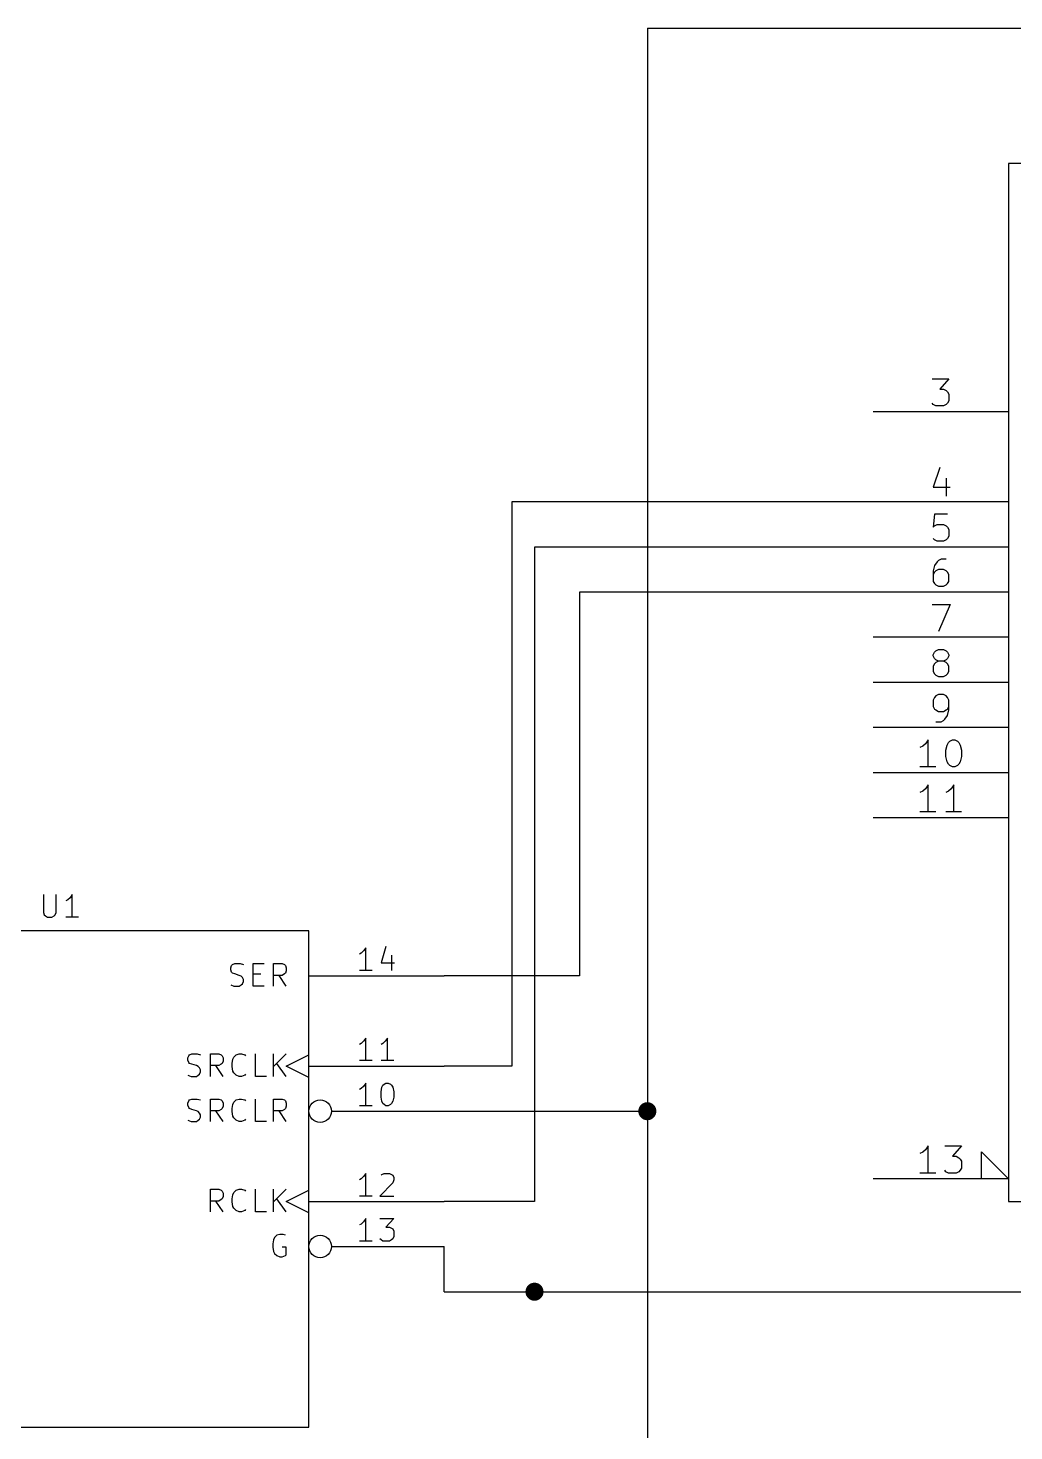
# Model space of a CAD drawing. Extents: x 10 to 269, y -206 to -10.
# Drawn here: x 139.1 to 194.6, y -138.6 to -59.7 of the extents above; entities that cross this region are included whole.
import ezdxf

# ---------------------------------------------------------------- set-up
doc = ezdxf.new("R2010")
doc.units = 0
doc.header["$MEASUREMENT"] = 0
doc.layers.add('BLACK', color=7, linetype='CONTINUOUS')

msp = doc.modelspace()

# ---------------------------------------------------------------- linework, layer by layer
at = {"layer": 'Black'}
for p, q in [((194.31, -67.31), (194.31, -125.73)), ((214.63, -67.31), (194.31, -67.31)), ((190.017, -79.4258), (190.957, -79.4258)), ((190.957, -79.4258), (190.449, -80.01)), ((190.449, -80.01), (190.652, -80.01)), ((190.652, -80.01), (190.805, -80.0862)), ((190.805, -80.0862), (190.881, -80.1624)), ((190.881, -80.1624), (190.957, -80.2894)), ((190.957, -80.2894), (190.957, -80.6704)), ((194.31, -81.28), (186.69, -81.28)), ((190.068, -80.8736), (190.017, -80.7974)), ((190.221, -80.9498), (190.068, -80.8736)), ((190.652, -80.9498), (190.221, -80.9498)), ((190.805, -80.8736), (190.652, -80.9498)), ((190.881, -80.7974), (190.805, -80.8736)), ((190.957, -80.6704), (190.881, -80.7974)), ((190.449, -84.4296), (190.068, -85.5218)), ((190.805, -85.0138), (190.805, -86.0298)), ((190.068, -85.5218), (191.033, -85.5218)), ((194.31, -86.36), (186.69, -86.36)), ((190.144, -87.0458), (190.068, -87.7824)), ((190.881, -87.0458), (190.144, -87.0458)), ((190.144, -87.7062), (190.297, -87.63)), ((190.297, -87.63), (190.652, -87.63)), ((190.652, -87.63), (190.805, -87.7062)), ((190.068, -87.7824), (190.144, -87.7062)), ((190.144, -88.4936), (190.068, -88.4174)), ((190.805, -87.7062), (190.881, -87.7824)), ((190.881, -88.4174), (190.805, -88.4936)), ((190.881, -87.7824), (190.957, -87.9094)), ((190.957, -88.2904), (190.881, -88.4174)), ((190.957, -87.9094), (190.957, -88.2904)), ((194.31, -88.9), (186.69, -88.9)), ((190.297, -88.5698), (190.144, -88.4936)), ((190.652, -88.5698), (190.297, -88.5698)), ((190.805, -88.4936), (190.652, -88.5698)), ((190.144, -89.9414), (190.068, -90.2462)), ((190.297, -89.7382), (190.144, -89.9414)), ((190.373, -89.662), (190.297, -89.7382)), ((190.525, -89.5858), (190.373, -89.662)), ((190.805, -89.5858), (190.525, -89.5858)), ((190.068, -90.2462), (190.068, -90.8304)), ((190.144, -90.3224), (190.068, -90.4494)), ((190.221, -90.2462), (190.144, -90.3224)), ((190.373, -90.17), (190.221, -90.2462)), ((190.652, -90.17), (190.373, -90.17)), ((190.805, -90.2462), (190.652, -90.17)), ((190.881, -90.3224), (190.805, -90.2462)), ((190.957, -90.4494), (190.881, -90.3224)), ((190.957, -90.8304), (190.957, -90.4494)), ((194.31, -91.44), (186.69, -91.44)), ((190.068, -90.8304), (190.144, -90.9574)), ((190.144, -90.9574), (190.221, -91.0336)), ((190.221, -91.0336), (190.373, -91.1098)), ((190.373, -91.1098), (190.652, -91.1098)), ((190.652, -91.1098), (190.805, -91.0336)), ((190.805, -91.0336), (190.881, -90.9574)), ((190.881, -90.9574), (190.957, -90.8304)), ((190.017, -92.1258), (191.033, -92.1258)), ((191.033, -92.1258), (190.373, -93.6498)), ((194.31, -93.98), (186.69, -93.98)), ((190.144, -94.8182), (190.221, -94.742)), ((190.221, -94.742), (190.373, -94.6658)), ((190.373, -94.6658), (190.652, -94.6658)), ((190.652, -94.6658), (190.805, -94.742)), ((190.805, -94.742), (190.881, -94.8182)), ((190.068, -94.9706), (190.144, -94.8182)), ((190.068, -95.0214), (190.068, -94.9706)), ((190.144, -95.1738), (190.068, -95.0214)), ((190.144, -95.4786), (190.068, -95.6056)), ((190.221, -95.25), (190.144, -95.1738)), ((190.221, -95.4024), (190.144, -95.4786)), ((190.373, -95.3262), (190.221, -95.25)), ((190.373, -95.3262), (190.221, -95.4024)), ((190.652, -95.3262), (190.373, -95.3262)), ((190.805, -95.25), (190.652, -95.3262)), ((190.805, -95.4024), (190.652, -95.3262)), ((190.881, -95.1738), (190.805, -95.25)), ((190.881, -95.4786), (190.805, -95.4024)), ((190.881, -94.8182), (190.957, -94.9706)), ((190.957, -95.0214), (190.881, -95.1738)), ((190.957, -95.6056), (190.881, -95.4786)), ((190.957, -94.9706), (190.957, -95.0214)), ((190.068, -95.6056), (190.068, -95.9104)), ((190.068, -95.9104), (190.144, -96.0374)), ((190.144, -96.0374), (190.221, -96.1136)), ((190.221, -96.1136), (190.373, -96.1898)), ((190.373, -96.1898), (190.652, -96.1898)), ((190.652, -96.1898), (190.805, -96.1136)), ((190.805, -96.1136), (190.881, -96.0374)), ((190.881, -96.0374), (190.957, -95.9104)), ((190.957, -95.9104), (190.957, -95.6056)), ((194.31, -96.52), (186.69, -96.52)), ((190.144, -97.3582), (190.068, -97.5106)), ((190.068, -97.5106), (190.068, -97.8662)), ((190.068, -97.8662), (190.144, -98.0186)), ((190.221, -97.282), (190.144, -97.3582)), ((190.373, -97.2058), (190.221, -97.282)), ((190.652, -97.2058), (190.373, -97.2058)), ((190.805, -97.282), (190.652, -97.2058)), ((190.881, -97.3582), (190.805, -97.282)), ((190.957, -97.5106), (190.881, -97.3582)), ((190.881, -98.0186), (190.957, -97.8662)), ((190.957, -98.0694), (190.957, -97.5106)), ((190.144, -98.0186), (190.221, -98.0694)), ((190.221, -98.0694), (190.373, -98.1456)), ((190.373, -98.1456), (190.652, -98.1456)), ((190.525, -98.7298), (190.652, -98.6536)), ((190.652, -98.1456), (190.805, -98.0694)), ((190.652, -98.6536), (190.729, -98.5774)), ((190.729, -98.5774), (190.881, -98.3742)), ((190.805, -98.0694), (190.881, -98.0186)), ((190.881, -98.3742), (190.957, -98.0694)), ((194.31, -99.06), (186.69, -99.06)), ((190.221, -98.7298), (190.525, -98.7298)), ((189.484, -100.101), (189.332, -100.178)), ((189.636, -99.9744), (189.484, -100.101)), ((189.789, -99.7458), (189.636, -99.9744)), ((189.789, -101.27), (189.789, -99.7458)), ((190.779, -100.33), (190.856, -100.051)), ((190.856, -100.051), (190.932, -99.8982)), ((190.932, -99.8982), (191.008, -99.822)), ((191.008, -99.822), (191.16, -99.7458)), ((191.16, -99.7458), (191.287, -99.7458)), ((191.287, -99.7458), (191.44, -99.822)), ((191.44, -99.822), (191.516, -99.8982)), ((191.516, -99.8982), (191.592, -100.051)), ((191.592, -100.051), (191.668, -100.33)), ((190.779, -100.686), (190.779, -100.33)), ((190.856, -100.99), (190.779, -100.686)), ((190.932, -101.117), (190.856, -100.99)), ((191.592, -100.99), (191.516, -101.117)), ((191.668, -100.686), (191.592, -100.99)), ((191.668, -100.33), (191.668, -100.686)), ((194.31, -101.6), (186.69, -101.6)), ((190.221, -101.27), (189.332, -101.27)), ((191.008, -101.194), (190.932, -101.117)), ((191.16, -101.27), (191.008, -101.194)), ((191.287, -101.27), (191.16, -101.27)), ((191.44, -101.194), (191.287, -101.27)), ((191.516, -101.117), (191.44, -101.194)), ((189.484, -102.641), (189.332, -102.718)), ((189.636, -102.514), (189.484, -102.641)), ((189.789, -102.286), (189.636, -102.514)), ((189.789, -103.81), (189.789, -102.286)), ((190.932, -102.641), (190.779, -102.718)), ((191.084, -102.514), (190.932, -102.641)), ((191.237, -102.286), (191.084, -102.514)), ((191.237, -103.81), (191.237, -102.286)), ((194.31, -104.14), (186.69, -104.14)), ((190.221, -103.81), (189.332, -103.81)), ((191.668, -103.81), (190.779, -103.81)), ((154.94, -110.49), (134.62, -110.49)), ((154.94, -138.43), (154.94, -110.49)), ((157.886, -111.76), (157.785, -111.811)), ((158.013, -111.633), (157.886, -111.76)), ((158.14, -111.455), (158.013, -111.633)), ((158.14, -112.725), (158.14, -111.455)), ((159.283, -111.379), (159.004, -112.293)), ((159.588, -111.862), (159.588, -112.725)), ((158.496, -112.725), (157.785, -112.725)), ((159.004, -112.293), (159.766, -112.293)), ((154.94, -113.03), (162.56, -113.03)), ((157.886, -116.84), (157.785, -116.891)), ((158.013, -116.713), (157.886, -116.84)), ((158.14, -116.535), (158.013, -116.713)), ((158.14, -117.805), (158.14, -116.535)), ((159.106, -116.84), (159.004, -116.891)), ((159.233, -116.713), (159.106, -116.84)), ((159.36, -116.535), (159.233, -116.713)), ((159.36, -117.805), (159.36, -116.535)), ((153.67, -118.11), (154.94, -117.475)), ((154.94, -118.745), (153.67, -118.11)), ((154.94, -118.11), (162.56, -118.11)), ((158.496, -117.805), (157.785, -117.805)), ((159.715, -117.805), (159.004, -117.805)), ((158.14, -119.075), (158.013, -119.253)), ((158.14, -120.345), (158.14, -119.075)), ((159.055, -119.304), (159.106, -119.177)), ((159.106, -119.177), (159.182, -119.126)), ((159.182, -119.126), (159.283, -119.075)), ((159.283, -119.075), (159.41, -119.075)), ((159.41, -119.075), (159.537, -119.126)), ((159.537, -119.126), (159.588, -119.177)), ((159.588, -119.177), (159.664, -119.304)), ((157.886, -119.38), (157.785, -119.431)), ((158.013, -119.253), (157.886, -119.38)), ((159.004, -119.558), (159.055, -119.304)), ((159.004, -119.863), (159.004, -119.558)), ((159.055, -120.091), (159.004, -119.863)), ((159.664, -119.304), (159.715, -119.558)), ((159.715, -119.863), (159.664, -120.091)), ((159.715, -119.558), (159.715, -119.863)), ((156.21, -120.65), (162.56, -120.65)), ((158.496, -120.345), (157.785, -120.345)), ((159.106, -120.218), (159.055, -120.091)), ((159.182, -120.269), (159.106, -120.218)), ((159.283, -120.345), (159.182, -120.269)), ((159.41, -120.345), (159.283, -120.345)), ((159.537, -120.269), (159.41, -120.345)), ((159.588, -120.218), (159.537, -120.269)), ((159.664, -120.091), (159.588, -120.218)), ((189.484, -122.961), (189.332, -123.038)), ((189.636, -122.834), (189.484, -122.961)), ((189.789, -122.606), (189.636, -122.834)), ((189.789, -124.13), (189.789, -122.606)), ((190.729, -122.606), (191.668, -122.606)), ((191.668, -122.606), (191.16, -123.19)), ((192.786, -124.46), (192.786, -122.936)), ((192.786, -122.936), (194.31, -124.46)), ((191.16, -123.19), (191.364, -123.19)), ((191.364, -123.19), (191.516, -123.266)), ((191.516, -123.266), (191.592, -123.342)), ((191.592, -123.342), (191.668, -123.469)), ((191.668, -123.85), (191.592, -123.977)), ((191.668, -123.469), (191.668, -123.85)), ((157.886, -124.46), (157.785, -124.511)), ((158.013, -124.333), (157.886, -124.46)), ((158.14, -124.155), (158.013, -124.333)), ((158.14, -125.425), (158.14, -124.155)), ((159.664, -124.689), (158.928, -125.425)), ((159.004, -124.257), (159.055, -124.206)), ((159.055, -124.206), (159.182, -124.155)), ((159.182, -124.155), (159.487, -124.155)), ((159.487, -124.155), (159.588, -124.206)), ((159.588, -124.206), (159.664, -124.257)), ((159.664, -124.257), (159.715, -124.384)), ((159.715, -124.511), (159.664, -124.689)), ((159.715, -124.384), (159.715, -124.511)), ((194.31, -124.46), (186.69, -124.46)), ((190.221, -124.13), (189.332, -124.13)), ((190.779, -124.054), (190.729, -123.977)), ((190.932, -124.13), (190.779, -124.054)), ((191.364, -124.13), (190.932, -124.13)), ((191.516, -124.054), (191.364, -124.13)), ((191.592, -123.977), (191.516, -124.054)), ((153.67, -125.73), (154.94, -125.095)), ((158.496, -125.425), (157.785, -125.425)), ((158.928, -125.425), (159.715, -125.425)), ((154.94, -126.365), (153.67, -125.73)), ((154.94, -125.73), (162.56, -125.73)), ((194.31, -125.73), (214.63, -125.73)), ((157.886, -127), (157.785, -127.051)), ((158.013, -126.873), (157.886, -127)), ((158.14, -126.695), (158.013, -126.873)), ((158.14, -127.965), (158.14, -126.695)), ((158.928, -126.695), (159.715, -126.695)), ((159.715, -126.695), (159.283, -127.178)), ((159.004, -127.889), (158.928, -127.838)), ((159.106, -127.965), (159.004, -127.889)), ((159.283, -127.178), (159.487, -127.178)), ((159.487, -127.178), (159.588, -127.229)), ((159.588, -127.889), (159.487, -127.965)), ((159.588, -127.229), (159.664, -127.279)), ((159.664, -127.838), (159.588, -127.889)), ((159.664, -127.279), (159.715, -127.406)), ((159.715, -127.711), (159.664, -127.838)), ((159.715, -127.406), (159.715, -127.711)), ((156.21, -128.27), (162.56, -128.27)), ((158.496, -127.965), (157.785, -127.965)), ((159.487, -127.965), (159.106, -127.965)), ((134.62, -138.43), (154.94, -138.43))]:
    msp.add_line(p, q, dxfattribs=at)
for centre in [(155.575, -120.65), (155.575, -128.27)]:
    msp.add_circle(centre, 0.635, dxfattribs=at)
at = {"layer": 'Blue 4'}
for p, q in [((173.99, -59.69), (173.99, -146.05)), ((173.99, -59.69), (204.47, -59.69)), ((186.69, -86.36), (166.37, -86.36)), ((166.37, -86.36), (166.37, -118.11)), ((186.69, -88.9), (167.64, -88.9)), ((167.64, -88.9), (167.64, -125.73)), ((186.69, -91.44), (170.18, -91.44)), ((170.18, -91.44), (170.18, -113.03)), ((170.18, -113.03), (162.56, -113.03)), ((166.37, -118.11), (162.56, -118.11)), ((162.56, -120.65), (173.99, -120.65)), ((167.64, -125.73), (162.56, -125.73)), ((162.56, -130.81), (162.56, -128.27)), ((162.56, -130.81), (204.47, -130.81))]:
    msp.add_line(p, q, dxfattribs=at)
at = {"layer": 'Blue 4', "const_width": 0.508}
for points in [[(173.736, -120.65, 1), (174.244, -120.65, 1)], [(167.386, -130.81, 1), (167.894, -130.81, 1)]]:
    msp.add_lwpolyline(points, format="xyb", close=True, dxfattribs=at)
at = {"layer": 'Gray 1'}
for p, q in [((140.005, -108.458), (140.005, -109.474)), ((140.716, -109.474), (140.716, -108.458)), ((141.376, -108.763), (141.275, -108.814)), ((141.503, -108.636), (141.376, -108.763)), ((141.63, -108.458), (141.503, -108.636)), ((141.63, -109.728), (141.63, -108.458)), ((140.005, -109.474), (140.056, -109.601)), ((140.056, -109.601), (140.132, -109.652)), ((140.132, -109.652), (140.233, -109.728)), ((140.233, -109.728), (140.487, -109.728)), ((140.487, -109.728), (140.614, -109.652)), ((140.614, -109.652), (140.665, -109.601)), ((140.665, -109.601), (140.716, -109.474)), ((141.986, -109.728), (141.275, -109.728)), ((150.546, -112.573), (150.597, -112.446)), ((150.546, -112.7), (150.546, -112.573)), ((150.597, -112.827), (150.546, -112.7)), ((150.597, -112.446), (150.647, -112.395)), ((150.647, -112.878), (150.597, -112.827)), ((150.647, -112.395), (150.774, -112.344)), ((150.774, -112.928), (150.647, -112.878)), ((150.774, -112.344), (151.079, -112.344)), ((151.079, -112.344), (151.257, -112.395)), ((151.816, -113.614), (151.816, -112.344)), ((151.816, -112.344), (152.425, -112.344)), ((152.959, -113.614), (152.959, -112.344)), ((152.959, -112.344), (153.441, -112.344)), ((153.441, -112.344), (153.568, -112.395)), ((153.568, -112.395), (153.619, -112.446)), ((153.619, -112.878), (153.568, -112.928)), ((153.619, -112.446), (153.67, -112.573)), ((153.67, -112.751), (153.619, -112.878)), ((153.67, -112.573), (153.67, -112.751)), ((150.546, -113.538), (150.724, -113.614)), ((150.724, -113.614), (151.028, -113.614)), ((151.028, -113.005), (150.774, -112.928)), ((151.13, -113.055), (151.028, -113.005)), ((151.028, -113.614), (151.13, -113.538)), ((151.206, -113.132), (151.13, -113.055)), ((151.13, -113.538), (151.206, -113.487)), ((151.257, -113.233), (151.206, -113.132)), ((151.206, -113.487), (151.257, -113.36)), ((151.257, -113.36), (151.257, -113.233)), ((151.816, -112.928), (152.248, -112.928)), ((152.425, -113.614), (151.816, -113.614)), ((153.441, -113.005), (152.959, -113.005)), ((153.67, -113.614), (153.264, -113.005)), ((153.568, -112.928), (153.441, -113.005)), ((148.133, -117.653), (148.184, -117.526)), ((148.184, -117.526), (148.234, -117.475)), ((148.234, -117.475), (148.361, -117.424)), ((148.361, -117.424), (148.666, -117.424)), ((148.666, -117.424), (148.844, -117.475)), ((149.403, -118.694), (149.403, -117.424)), ((149.403, -117.424), (149.885, -117.424)), ((149.885, -117.424), (150.012, -117.475)), ((150.012, -117.475), (150.063, -117.526)), ((150.063, -117.526), (150.114, -117.653)), ((150.673, -117.729), (150.724, -117.602)), ((150.724, -117.602), (150.851, -117.475)), ((150.851, -117.475), (151.028, -117.424)), ((151.028, -117.424), (151.155, -117.424)), ((151.155, -117.424), (151.333, -117.475)), ((151.333, -117.475), (151.384, -117.526)), ((151.943, -118.694), (151.943, -117.424)), ((152.959, -118.694), (152.959, -117.424)), ((153.67, -117.424), (152.959, -118.135)), ((148.133, -117.78), (148.133, -117.653)), ((148.184, -117.907), (148.133, -117.78)), ((148.234, -117.958), (148.184, -117.907)), ((148.361, -118.008), (148.234, -117.958)), ((148.615, -118.085), (148.361, -118.008)), ((148.717, -118.135), (148.615, -118.085)), ((148.793, -118.212), (148.717, -118.135)), ((148.844, -118.313), (148.793, -118.212)), ((148.844, -118.44), (148.844, -118.313)), ((149.885, -118.085), (149.403, -118.085)), ((150.114, -118.694), (149.708, -118.085)), ((150.012, -118.008), (149.885, -118.085)), ((150.063, -117.958), (150.012, -118.008)), ((150.114, -117.831), (150.063, -117.958)), ((150.114, -117.653), (150.114, -117.831)), ((150.622, -117.958), (150.673, -117.729)), ((150.622, -118.135), (150.622, -117.958)), ((150.673, -118.389), (150.622, -118.135)), ((150.724, -118.491), (150.673, -118.389)), ((153.67, -118.694), (153.137, -117.958)), ((148.133, -118.618), (148.311, -118.694)), ((148.311, -118.694), (148.615, -118.694)), ((148.615, -118.694), (148.717, -118.618)), ((148.717, -118.618), (148.793, -118.567)), ((148.793, -118.567), (148.844, -118.44)), ((150.851, -118.618), (150.724, -118.491)), ((151.028, -118.694), (150.851, -118.618)), ((151.155, -118.694), (151.028, -118.694)), ((151.333, -118.618), (151.155, -118.694)), ((151.384, -118.567), (151.333, -118.618)), ((152.552, -118.694), (151.943, -118.694)), ((148.234, -120.015), (148.361, -119.964)), ((148.361, -119.964), (148.666, -119.964)), ((148.666, -119.964), (148.844, -120.015)), ((149.403, -121.234), (149.403, -119.964)), ((149.403, -119.964), (149.885, -119.964)), ((149.885, -119.964), (150.012, -120.015)), ((150.851, -120.015), (151.028, -119.964)), ((151.028, -119.964), (151.155, -119.964)), ((151.155, -119.964), (151.333, -120.015)), ((151.943, -121.234), (151.943, -119.964)), ((152.959, -121.234), (152.959, -119.964)), ((152.959, -119.964), (153.441, -119.964)), ((153.441, -119.964), (153.568, -120.015)), ((148.133, -120.193), (148.184, -120.066)), ((148.133, -120.32), (148.133, -120.193)), ((148.184, -120.447), (148.133, -120.32)), ((148.184, -120.066), (148.234, -120.015)), ((148.234, -120.498), (148.184, -120.447)), ((148.361, -120.548), (148.234, -120.498)), ((148.615, -120.625), (148.361, -120.548)), ((148.717, -120.675), (148.615, -120.625)), ((148.793, -120.752), (148.717, -120.675)), ((148.844, -120.853), (148.793, -120.752)), ((149.885, -120.625), (149.403, -120.625)), ((150.114, -121.234), (149.708, -120.625)), ((150.012, -120.548), (149.885, -120.625)), ((150.012, -120.015), (150.063, -120.066)), ((150.063, -120.498), (150.012, -120.548)), ((150.063, -120.066), (150.114, -120.193)), ((150.114, -120.371), (150.063, -120.498)), ((150.114, -120.193), (150.114, -120.371)), ((150.622, -120.498), (150.673, -120.269)), ((150.622, -120.675), (150.622, -120.498)), ((150.673, -120.929), (150.622, -120.675)), ((150.673, -120.269), (150.724, -120.142)), ((150.724, -120.142), (150.851, -120.015)), ((151.333, -120.015), (151.384, -120.066)), ((153.441, -120.625), (152.959, -120.625)), ((153.67, -121.234), (153.264, -120.625)), ((153.568, -120.548), (153.441, -120.625)), ((153.568, -120.015), (153.619, -120.066)), ((153.619, -120.498), (153.568, -120.548)), ((153.619, -120.066), (153.67, -120.193)), ((153.67, -120.371), (153.619, -120.498)), ((153.67, -120.193), (153.67, -120.371)), ((148.133, -121.158), (148.311, -121.234)), ((148.311, -121.234), (148.615, -121.234)), ((148.615, -121.234), (148.717, -121.158)), ((148.717, -121.158), (148.793, -121.107)), ((148.793, -121.107), (148.844, -120.98)), ((148.844, -120.98), (148.844, -120.853)), ((150.724, -121.031), (150.673, -120.929)), ((150.851, -121.158), (150.724, -121.031)), ((151.028, -121.234), (150.851, -121.158)), ((151.155, -121.234), (151.028, -121.234)), ((151.333, -121.158), (151.155, -121.234)), ((151.384, -121.107), (151.333, -121.158)), ((152.552, -121.234), (151.943, -121.234)), ((149.403, -126.314), (149.403, -125.044)), ((149.403, -125.044), (149.885, -125.044)), ((149.885, -125.044), (150.012, -125.095)), ((150.012, -125.095), (150.063, -125.146)), ((150.063, -125.146), (150.114, -125.273)), ((150.114, -125.451), (150.063, -125.578)), ((150.114, -125.273), (150.114, -125.451)), ((150.622, -125.578), (150.673, -125.349)), ((150.673, -125.349), (150.724, -125.222)), ((150.724, -125.222), (150.851, -125.095)), ((150.851, -125.095), (151.028, -125.044)), ((151.028, -125.044), (151.155, -125.044)), ((151.155, -125.044), (151.333, -125.095)), ((151.333, -125.095), (151.384, -125.146)), ((151.943, -126.314), (151.943, -125.044)), ((152.959, -126.314), (152.959, -125.044)), ((153.67, -125.044), (152.959, -125.755)), ((149.885, -125.705), (149.403, -125.705)), ((150.114, -126.314), (149.708, -125.705)), ((150.012, -125.628), (149.885, -125.705)), ((150.063, -125.578), (150.012, -125.628)), ((150.622, -125.755), (150.622, -125.578)), ((150.673, -126.009), (150.622, -125.755)), ((150.724, -126.111), (150.673, -126.009)), ((150.851, -126.238), (150.724, -126.111)), ((151.028, -126.314), (150.851, -126.238)), ((151.155, -126.314), (151.028, -126.314)), ((151.333, -126.238), (151.155, -126.314)), ((151.384, -126.187), (151.333, -126.238)), ((152.552, -126.314), (151.943, -126.314)), ((153.67, -126.314), (153.137, -125.578)), ((152.959, -127.889), (152.908, -128.118)), ((153.01, -127.762), (152.959, -127.889)), ((153.137, -127.635), (153.01, -127.762)), ((153.314, -127.584), (153.137, -127.635)), ((153.492, -127.584), (153.314, -127.584)), ((153.619, -127.635), (153.492, -127.584)), ((152.908, -128.118), (152.908, -128.295)), ((152.908, -128.295), (152.959, -128.549)), ((152.959, -128.549), (153.01, -128.651)), ((153.01, -128.651), (153.137, -128.778)), ((153.67, -128.295), (153.441, -128.295)), ((153.67, -128.727), (153.67, -128.295)), ((153.137, -128.778), (153.314, -128.854)), ((153.314, -128.854), (153.441, -128.854)), ((153.441, -128.854), (153.619, -128.778)), ((153.619, -128.778), (153.67, -128.727))]:
    msp.add_line(p, q, dxfattribs=at)

doc.saveas('drawing.dxf')
